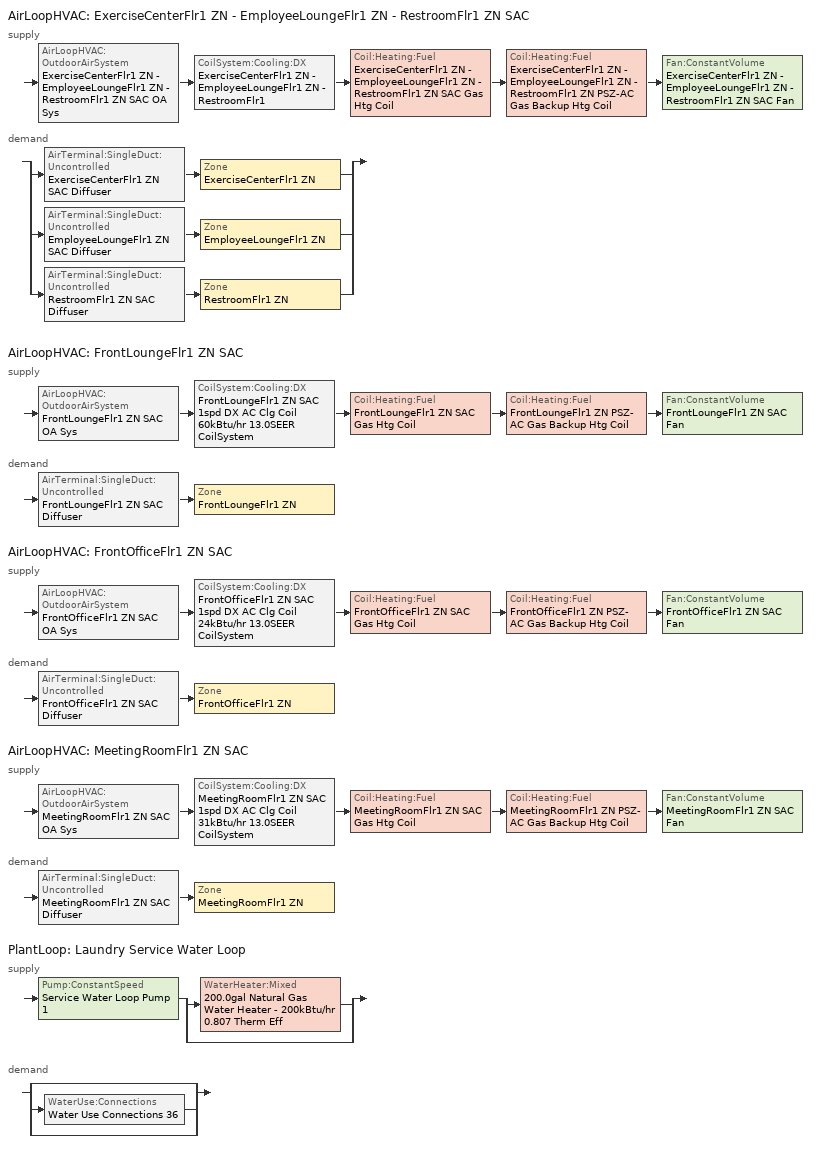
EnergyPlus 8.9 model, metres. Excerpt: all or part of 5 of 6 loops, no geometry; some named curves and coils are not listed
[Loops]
AirLoopHVAC 'ExerciseCenterFlr1 ZN - EmployeeLoungeFlr1 ZN - RestroomFlr1 ZN SAC'
 supply: AirLoopHVAC:OutdoorAirSystem 'ExerciseCenterFlr1 ZN - EmployeeLoungeFlr1 ZN - RestroomFlr1 ZN SAC OA Sys' > CoilSystem:Cooling:DX 'ExerciseCenterFlr1 ZN - EmployeeLoungeFlr1 ZN - RestroomFlr1 ZN SAC 1spd DX AC Clg Coil 53kBtu/hr 13.0SEER CoilSystem' > Coil:Heating:Fuel 'ExerciseCenterFlr1 ZN - EmployeeLoungeFlr1 ZN - RestroomFlr1 ZN SAC Gas Htg Coil' > Coil:Heating:Fuel 'ExerciseCenterFlr1 ZN - EmployeeLoungeFlr1 ZN - RestroomFlr1 ZN PSZ-AC Gas Backup Htg Coil' > Fan:ConstantVolume 'ExerciseCenterFlr1 ZN - EmployeeLoungeFlr1 ZN - RestroomFlr1 ZN SAC Fan'
 demand: split
  | AirTerminal:SingleDuct:Uncontrolled 'ExerciseCenterFlr1 ZN SAC Diffuser' > Zone 'ExerciseCenterFlr1 ZN'
  | AirTerminal:SingleDuct:Uncontrolled 'EmployeeLoungeFlr1 ZN SAC Diffuser' > Zone 'EmployeeLoungeFlr1 ZN'
  | AirTerminal:SingleDuct:Uncontrolled 'RestroomFlr1 ZN SAC Diffuser' > Zone 'RestroomFlr1 ZN'
AirLoopHVAC 'FrontLoungeFlr1 ZN SAC'
 supply: AirLoopHVAC:OutdoorAirSystem 'FrontLoungeFlr1 ZN SAC OA Sys' > CoilSystem:Cooling:DX 'FrontLoungeFlr1 ZN SAC 1spd DX AC Clg Coil 60kBtu/hr 13.0SEER CoilSystem' > Coil:Heating:Fuel 'FrontLoungeFlr1 ZN SAC Gas Htg Coil' > Coil:Heating:Fuel 'FrontLoungeFlr1 ZN PSZ-AC Gas Backup Htg Coil' > Fan:ConstantVolume 'FrontLoungeFlr1 ZN SAC Fan'
 demand: AirTerminal:SingleDuct:Uncontrolled 'FrontLoungeFlr1 ZN SAC Diffuser' > Zone 'FrontLoungeFlr1 ZN'
AirLoopHVAC 'FrontOfficeFlr1 ZN SAC'
 supply: AirLoopHVAC:OutdoorAirSystem 'FrontOfficeFlr1 ZN SAC OA Sys' > CoilSystem:Cooling:DX 'FrontOfficeFlr1 ZN SAC 1spd DX AC Clg Coil 24kBtu/hr 13.0SEER CoilSystem' > Coil:Heating:Fuel 'FrontOfficeFlr1 ZN SAC Gas Htg Coil' > Coil:Heating:Fuel 'FrontOfficeFlr1 ZN PSZ-AC Gas Backup Htg Coil' > Fan:ConstantVolume 'FrontOfficeFlr1 ZN SAC Fan'
 demand: AirTerminal:SingleDuct:Uncontrolled 'FrontOfficeFlr1 ZN SAC Diffuser' > Zone 'FrontOfficeFlr1 ZN'
AirLoopHVAC 'MeetingRoomFlr1 ZN SAC'
 supply: AirLoopHVAC:OutdoorAirSystem 'MeetingRoomFlr1 ZN SAC OA Sys' > CoilSystem:Cooling:DX 'MeetingRoomFlr1 ZN SAC 1spd DX AC Clg Coil 31kBtu/hr 13.0SEER CoilSystem' > Coil:Heating:Fuel 'MeetingRoomFlr1 ZN SAC Gas Htg Coil' > Coil:Heating:Fuel 'MeetingRoomFlr1 ZN PSZ-AC Gas Backup Htg Coil' > Fan:ConstantVolume 'MeetingRoomFlr1 ZN SAC Fan'
 demand: AirTerminal:SingleDuct:Uncontrolled 'MeetingRoomFlr1 ZN SAC Diffuser' > Zone 'MeetingRoomFlr1 ZN'
PlantLoop 'Laundry Service Water Loop'
 supply: Pump:ConstantSpeed 'Service Water Loop Pump 1' > split
  | WaterHeater:Mixed '200.0gal Natural Gas Water Heater - 200kBtu/hr 0.807 Therm Eff'
  | bypass
 demand: split
  | bypass
  | WaterUse:Connections 'Water Use Connections 36'
  | bypass
[ZoneControl:Thermostat] Control Object Type 1=ThermostatSetpoint:DualSetpoint
Name | Zone or ZoneList | Control Type Schedule | Control Name 1
EmployeeLoungeFlr1 ZN Thermostat | EmployeeLoungeFlr1 ZN | EmployeeLoungeFlr1 ZN Thermostat Schedule | SmallHotel StaffLounge Thermostat 1
ExerciseCenterFlr1 ZN Thermostat | ExerciseCenterFlr1 ZN | ExerciseCenterFlr1 ZN Thermostat Schedule | SmallHotel Exercise Thermostat 1
FrontLoungeFlr1 ZN Thermostat | FrontLoungeFlr1 ZN | FrontLoungeFlr1 ZN Thermostat Schedule | SmallHotel GuestLounge Thermostat 1
FrontOfficeFlr1 ZN Thermostat | FrontOfficeFlr1 ZN | FrontOfficeFlr1 ZN Thermostat Schedule | SmallHotel Office Thermostat 1
MeetingRoomFlr1 ZN Thermostat | MeetingRoomFlr1 ZN | MeetingRoomFlr1 ZN Thermostat Schedule | SmallHotel Meeting Thermostat 1
RestroomFlr1 ZN Thermostat | RestroomFlr1 ZN | RestroomFlr1 ZN Thermostat Schedule | SmallHotel PublicRestroom Thermostat 1
[ThermostatSetpoint:DualSetpoint] Heating Setpoint Temperature Schedule=HotelSmall CommonArea_HtgSP_Sch; Cooling Setpoint Temperature Schedule=HotelSmall CommonArea_ClgSP_Sch
SmallHotel StaffLounge Thermostat 1; SmallHotel Exercise Thermostat 1; SmallHotel GuestLounge Thermostat 1; SmallHotel Office Thermostat 1; SmallHotel Meeting Thermostat 1; SmallHotel PublicRestroom Thermostat 1
[ZoneHVAC:PackagedTerminalAirConditioner] Availability Schedule=Always On Discrete; Cooling Outdoor Air Flow Rate {m3/s}=Autosize; Heating Outdoor Air Flow Rate {m3/s}=Autosize; No Load Outdoor Air Flow Rate {m3/s}=Autosize; Fan Placement=DrawThrough; Supply Air Fan Operating Mode Schedule=Always On Discrete
Name | Cooling Supply Air Flow Rate {m3/s} | Heating Supply Air Flow Rate {m3/s} | No Load Supply Air Flow Rate {m3/s} | Supply Air Fan | Heating Coil | Cooling Coil
CorridorFlr1 ZN PTAC | 0.13 | 0.13 | 0.13 | CorridorFlr1 ZN PTAC Fan | CorridorFlr1 ZN PTAC Electric Htg Coil | CorridorFlr1 ZN PTAC 1spd DX AC Clg Coil 9kBtu/hr 11.1EER
CorridorFlr2 ZN PTAC | Autosize | Autosize | Autosize | CorridorFlr2 ZN PTAC Fan | CorridorFlr2 ZN PTAC Electric Htg Coil | CorridorFlr2 ZN PTAC 1spd DX AC Clg Coil 17kBtu/hr 9.3EER
CorridorFlr3 ZN PTAC | Autosize | Autosize | Autosize | CorridorFlr3 ZN PTAC Fan | CorridorFlr3 ZN PTAC Electric Htg Coil | CorridorFlr3 ZN PTAC 1spd DX AC Clg Coil 10kBtu/hr 10.8EER
CorridorFlr4 ZN PTAC | Autosize | Autosize | Autosize | CorridorFlr4 ZN PTAC Fan | CorridorFlr4 ZN PTAC Electric Htg Coil | CorridorFlr4 ZN PTAC 1spd DX AC Clg Coil 17kBtu/hr 9.3EER
GuestRoom101 ZN PTAC | Autosize | Autosize | Autosize | GuestRoom101 ZN PTAC Fan | GuestRoom101 ZN PTAC Electric Htg Coil | GuestRoom101 ZN PTAC 1spd DX AC Clg Coil 2kBtu/hr 11.7EER
GuestRoom102 ZN PTAC | Autosize | Autosize | Autosize | GuestRoom102 ZN PTAC Fan | GuestRoom102 ZN PTAC Electric Htg Coil | GuestRoom102 ZN PTAC 1spd DX AC Clg Coil 1kBtu/hr 11.7EER
GuestRoom103 ZN PTAC | Autosize | Autosize | Autosize | GuestRoom103 ZN PTAC Fan | GuestRoom103 ZN PTAC Electric Htg Coil | GuestRoom103 ZN PTAC 1spd DX AC Clg Coil 9kBtu/hr 11.0EER
GuestRoom104 ZN PTAC | Autosize | Autosize | Autosize | GuestRoom104 ZN PTAC Fan | GuestRoom104 ZN PTAC Electric Htg Coil | GuestRoom104 ZN PTAC 1spd DX AC Clg Coil 10kBtu/hr 10.7EER
GuestRoom105 ZN PTAC | Autosize | Autosize | Autosize | GuestRoom105 ZN PTAC Fan | GuestRoom105 ZN PTAC Electric Htg Coil | GuestRoom105 ZN PTAC 1spd DX AC Clg Coil 14kBtu/hr 9.6EER
GuestRoom201 ZN PTAC | Autosize | Autosize | Autosize | GuestRoom201 ZN PTAC Fan | GuestRoom201 ZN PTAC Electric Htg Coil | GuestRoom201 ZN PTAC 1spd DX AC Clg Coil 4kBtu/hr 11.7EER
GuestRoom202_205 ZN PTAC | Autosize | Autosize | Autosize | GuestRoom202_205 ZN PTAC Fan | GuestRoom202_205 ZN PTAC Electric Htg Coil | GuestRoom202_205 ZN PTAC 1spd DX AC Clg Coil 38kBtu/hr 9.3EER
GuestRoom206_208 ZN PTAC | Autosize | Autosize | Autosize | GuestRoom206_208 ZN PTAC Fan | GuestRoom206_208 ZN PTAC Electric Htg Coil | GuestRoom206_208 ZN PTAC 1spd DX AC Clg Coil 31kBtu/hr 9.3EER
GuestRoom209_212 ZN PTAC | Autosize | Autosize | Autosize | GuestRoom209_212 ZN PTAC Fan | GuestRoom209_212 ZN PTAC Electric Htg Coil | GuestRoom209_212 ZN PTAC 1spd DX AC Clg Coil 34kBtu/hr 9.3EER
GuestRoom213 ZN PTAC | Autosize | Autosize | Autosize | GuestRoom213 ZN PTAC Fan | GuestRoom213 ZN PTAC Electric Htg Coil | GuestRoom213 ZN PTAC 1spd DX AC Clg Coil 10kBtu/hr 10.7EER
GuestRoom214 ZN PTAC | Autosize | Autosize | Autosize | GuestRoom214 ZN PTAC Fan | GuestRoom214 ZN PTAC Electric Htg Coil | GuestRoom214 ZN PTAC 1spd DX AC Clg Coil 12kBtu/hr 10.1EER
GuestRoom215_218 ZN PTAC | Autosize | Autosize | Autosize | GuestRoom215_218 ZN PTAC Fan | GuestRoom215_218 ZN PTAC Electric Htg Coil | GuestRoom215_218 ZN PTAC 1spd DX AC Clg Coil 55kBtu/hr 9.3EER
GuestRoom219 ZN PTAC | Autosize | Autosize | Autosize | GuestRoom219 ZN PTAC Fan | GuestRoom219 ZN PTAC Electric Htg Coil | GuestRoom219 ZN PTAC 1spd DX AC Clg Coil 47kBtu/hr 9.3EER
GuestRoom220_223 ZN PTAC | Autosize | Autosize | Autosize | GuestRoom220_223 ZN PTAC Fan | GuestRoom220_223 ZN PTAC Electric Htg Coil | GuestRoom220_223 ZN PTAC 1spd DX AC Clg Coil 40kBtu/hr 9.3EER
GuestRoom224 ZN PTAC | Autosize | Autosize | Autosize | GuestRoom224 ZN PTAC Fan | GuestRoom224 ZN PTAC Electric Htg Coil | GuestRoom224 ZN PTAC 1spd DX AC Clg Coil 12kBtu/hr 10.2EER
GuestRoom301 ZN PTAC | Autosize | Autosize | Autosize | GuestRoom301 ZN PTAC Fan | GuestRoom301 ZN PTAC Electric Htg Coil | GuestRoom301 ZN PTAC 1spd DX AC Clg Coil 3kBtu/hr 11.7EER
GuestRoom302_305 ZN PTAC | Autosize | Autosize | Autosize | GuestRoom302_305 ZN PTAC Fan | GuestRoom302_305 ZN PTAC Electric Htg Coil | GuestRoom302_305 ZN PTAC 1spd DX AC Clg Coil 7kBtu/hr 11.6EER
GuestRoom306_308 ZN PTAC | Autosize | Autosize | Autosize | GuestRoom306_308 ZN PTAC Fan | GuestRoom306_308 ZN PTAC Electric Htg Coil | GuestRoom306_308 ZN PTAC 1spd DX AC Clg Coil 6kBtu/hr 11.7EER
GuestRoom309_312 ZN PTAC | Autosize | Autosize | Autosize | GuestRoom309_312 ZN PTAC Fan | GuestRoom309_312 ZN PTAC Electric Htg Coil | GuestRoom309_312 ZN PTAC 1spd DX AC Clg Coil 35kBtu/hr 9.3EER
GuestRoom313 ZN PTAC | Autosize | Autosize | Autosize | GuestRoom313 ZN PTAC Fan | GuestRoom313 ZN PTAC Electric Htg Coil | GuestRoom313 ZN PTAC 1spd DX AC Clg Coil 2kBtu/hr 11.7EER
GuestRoom314 ZN PTAC | Autosize | Autosize | Autosize | GuestRoom314 ZN PTAC Fan | GuestRoom314 ZN PTAC Electric Htg Coil | GuestRoom314 ZN PTAC 1spd DX AC Clg Coil 12kBtu/hr 10.3EER
GuestRoom315_318 ZN PTAC | Autosize | Autosize | Autosize | GuestRoom315_318 ZN PTAC Fan | GuestRoom315_318 ZN PTAC Electric Htg Coil | GuestRoom315_318 ZN PTAC 1spd DX AC Clg Coil 47kBtu/hr 9.3EER
GuestRoom319 ZN PTAC | Autosize | Autosize | Autosize | GuestRoom319 ZN PTAC Fan | GuestRoom319 ZN PTAC Electric Htg Coil | GuestRoom319 ZN PTAC 1spd DX AC Clg Coil 5kBtu/hr 11.7EER
GuestRoom320_323 ZN PTAC | Autosize | Autosize | Autosize | GuestRoom320_323 ZN PTAC Fan | GuestRoom320_323 ZN PTAC Electric Htg Coil | GuestRoom320_323 ZN PTAC 1spd DX AC Clg Coil 39kBtu/hr 9.3EER
GuestRoom324 ZN PTAC | Autosize | Autosize | Autosize | GuestRoom324 ZN PTAC Fan | GuestRoom324 ZN PTAC Electric Htg Coil | GuestRoom324 ZN PTAC 1spd DX AC Clg Coil 3kBtu/hr 11.7EER
GuestRoom401 ZN PTAC | Autosize | Autosize | Autosize | GuestRoom401 ZN PTAC Fan | GuestRoom401 ZN PTAC Electric Htg Coil | GuestRoom401 ZN PTAC 1spd DX AC Clg Coil 15kBtu/hr 9.4EER
GuestRoom402_405 ZN PTAC | Autosize | Autosize | Autosize | GuestRoom402_405 ZN PTAC Fan | GuestRoom402_405 ZN PTAC Electric Htg Coil | GuestRoom402_405 ZN PTAC 1spd DX AC Clg Coil 13kBtu/hr 9.9EER
GuestRoom406_408 ZN PTAC | Autosize | Autosize | Autosize | GuestRoom406_408 ZN PTAC Fan | GuestRoom406_408 ZN PTAC Electric Htg Coil | GuestRoom406_408 ZN PTAC 1spd DX AC Clg Coil 11kBtu/hr 10.5EER
GuestRoom409_412 ZN PTAC | Autosize | Autosize | Autosize | GuestRoom409_412 ZN PTAC Fan | GuestRoom409_412 ZN PTAC Electric Htg Coil | GuestRoom409_412 ZN PTAC 1spd DX AC Clg Coil 45kBtu/hr 9.3EER
GuestRoom413 ZN PTAC | Autosize | Autosize | Autosize | GuestRoom413 ZN PTAC Fan | GuestRoom413 ZN PTAC Electric Htg Coil | GuestRoom413 ZN PTAC 1spd DX AC Clg Coil 5kBtu/hr 11.7EER
GuestRoom414 ZN PTAC | Autosize | Autosize | Autosize | GuestRoom414 ZN PTAC Fan | GuestRoom414 ZN PTAC Electric Htg Coil | GuestRoom414 ZN PTAC 1spd DX AC Clg Coil 5kBtu/hr 11.7EER
GuestRoom415_418 ZN PTAC | Autosize | Autosize | Autosize | GuestRoom415_418 ZN PTAC Fan | GuestRoom415_418 ZN PTAC Electric Htg Coil | GuestRoom415_418 ZN PTAC 1spd DX AC Clg Coil 53kBtu/hr 9.3EER
GuestRoom419 ZN PTAC | Autosize | Autosize | Autosize | GuestRoom419 ZN PTAC Fan | GuestRoom419 ZN PTAC Electric Htg Coil | GuestRoom419 ZN PTAC 1spd DX AC Clg Coil 15kBtu/hr 9.4EER
GuestRoom420_423 ZN PTAC | Autosize | Autosize | Autosize | GuestRoom420_423 ZN PTAC Fan | GuestRoom420_423 ZN PTAC Electric Htg Coil | GuestRoom420_423 ZN PTAC 1spd DX AC Clg Coil 51kBtu/hr 9.3EER
GuestRoom424 ZN PTAC | Autosize | Autosize | Autosize | GuestRoom424 ZN PTAC Fan | GuestRoom424 ZN PTAC Electric Htg Coil | GuestRoom424 ZN PTAC 1spd DX AC Clg Coil 15kBtu/hr 9.3EER
[Fan:ConstantVolume] Maximum Flow Rate {m3/s}=AutoSize; Motor In Airstream Fraction=1
Name | Availability Schedule | Fan Total Efficiency | Pressure Rise {Pa} | Motor Efficiency
CorridorFlr1 ZN PTAC Fan; CorridorFlr2 ZN PTAC Fan; CorridorFlr3 ZN PTAC Fan; CorridorFlr4 ZN PTAC Fan; GuestRoom101 ZN PTAC Fan; GuestRoom102 ZN PTAC Fan; GuestRoom103 ZN PTAC Fan; GuestRoom104 ZN PTAC Fan; GuestRoom105 ZN PTAC Fan; GuestRoom201 ZN PTAC Fan; GuestRoom202_205 ZN PTAC Fan; GuestRoom206_208 ZN PTAC Fan; GuestRoom209_212 ZN PTAC Fan; GuestRoom213 ZN PTAC Fan; GuestRoom214 ZN PTAC Fan; GuestRoom215_218 ZN PTAC Fan; GuestRoom219 ZN PTAC Fan; GuestRoom220_223 ZN PTAC Fan; GuestRoom224 ZN PTAC Fan; GuestRoom301 ZN PTAC Fan; GuestRoom302_305 ZN PTAC Fan; GuestRoom306_308 ZN PTAC Fan; GuestRoom309_312 ZN PTAC Fan; GuestRoom313 ZN PTAC Fan; GuestRoom314 ZN PTAC Fan; GuestRoom315_318 ZN PTAC Fan; GuestRoom319 ZN PTAC Fan; GuestRoom320_323 ZN PTAC Fan; GuestRoom324 ZN PTAC Fan; GuestRoom401 ZN PTAC Fan; GuestRoom402_405 ZN PTAC Fan; GuestRoom406_408 ZN PTAC Fan; GuestRoom409_412 ZN PTAC Fan; GuestRoom413 ZN PTAC Fan; GuestRoom414 ZN PTAC Fan; GuestRoom415_418 ZN PTAC Fan; GuestRoom419 ZN PTAC Fan; GuestRoom420_423 ZN PTAC Fan; GuestRoom424 ZN PTAC Fan | Always On Discrete | 0.1595 | 331.288 | 0.29
FrontStairsFlr1 ZN UnitHeater Fan; FrontStairsFlr2 ZN UnitHeater Fan; FrontStairsFlr3 ZN UnitHeater Fan; FrontStairsFlr4 ZN UnitHeater Fan; MechanicalRoomFlr1 ZN UnitHeater Fan; RearStairsFlr1 ZN UnitHeater Fan; RearStairsFlr2 ZN UnitHeater Fan; RearStairsFlr3 ZN UnitHeater Fan; RearStairsFlr4 ZN UnitHeater Fan | Always On | 0.1595 | 49.8178 | 0.29
ExerciseCenterFlr1 ZN - EmployeeLoungeFlr1 ZN - RestroomFlr1 ZN SAC Fan | SmallHotel Split-AC Operation | 0.55575 | 622.722 | 0.855
FrontLoungeFlr1 ZN SAC Fan | SmallHotel Split-AC Operation | 0.56225 | 622.722 | 0.865
FrontOfficeFlr1 ZN SAC Fan; MeetingRoomFlr1 ZN SAC Fan | Always On Discrete | 0.55575 | 622.722 | 0.855
[Coil:Heating:Electric] Efficiency=1; Nominal Capacity {W}=Autosize
Name | Availability Schedule
CorridorFlr1 ZN PTAC Electric Htg Coil; CorridorFlr2 ZN PTAC Electric Htg Coil; CorridorFlr3 ZN PTAC Electric Htg Coil; CorridorFlr4 ZN PTAC Electric Htg Coil; GuestRoom101 ZN PTAC Electric Htg Coil; GuestRoom102 ZN PTAC Electric Htg Coil; GuestRoom103 ZN PTAC Electric Htg Coil; GuestRoom104 ZN PTAC Electric Htg Coil; GuestRoom105 ZN PTAC Electric Htg Coil; GuestRoom201 ZN PTAC Electric Htg Coil; GuestRoom202_205 ZN PTAC Electric Htg Coil; GuestRoom206_208 ZN PTAC Electric Htg Coil; GuestRoom209_212 ZN PTAC Electric Htg Coil; GuestRoom213 ZN PTAC Electric Htg Coil; GuestRoom214 ZN PTAC Electric Htg Coil; GuestRoom215_218 ZN PTAC Electric Htg Coil; GuestRoom219 ZN PTAC Electric Htg Coil; GuestRoom220_223 ZN PTAC Electric Htg Coil; GuestRoom224 ZN PTAC Electric Htg Coil; GuestRoom301 ZN PTAC Electric Htg Coil; GuestRoom302_305 ZN PTAC Electric Htg Coil; GuestRoom306_308 ZN PTAC Electric Htg Coil; GuestRoom309_312 ZN PTAC Electric Htg Coil; GuestRoom313 ZN PTAC Electric Htg Coil; GuestRoom314 ZN PTAC Electric Htg Coil; GuestRoom315_318 ZN PTAC Electric Htg Coil; GuestRoom319 ZN PTAC Electric Htg Coil; GuestRoom320_323 ZN PTAC Electric Htg Coil; GuestRoom324 ZN PTAC Electric Htg Coil; GuestRoom401 ZN PTAC Electric Htg Coil; GuestRoom402_405 ZN PTAC Electric Htg Coil; GuestRoom406_408 ZN PTAC Electric Htg Coil; GuestRoom409_412 ZN PTAC Electric Htg Coil; GuestRoom413 ZN PTAC Electric Htg Coil; GuestRoom414 ZN PTAC Electric Htg Coil; GuestRoom415_418 ZN PTAC Electric Htg Coil; GuestRoom419 ZN PTAC Electric Htg Coil; GuestRoom420_423 ZN PTAC Electric Htg Coil; GuestRoom424 ZN PTAC Electric Htg Coil | Always On Discrete
FrontStairsFlr1 ZN UnitHeater Electric Htg Coil; FrontStairsFlr2 ZN UnitHeater Electric Htg Coil; FrontStairsFlr3 ZN UnitHeater Electric Htg Coil; FrontStairsFlr4 ZN UnitHeater Electric Htg Coil; MechanicalRoomFlr1 ZN UnitHeater Electric Htg Coil; RearStairsFlr1 ZN UnitHeater Electric Htg Coil; RearStairsFlr2 ZN UnitHeater Electric Htg Coil; RearStairsFlr3 ZN UnitHeater Electric Htg Coil; RearStairsFlr4 ZN UnitHeater Electric Htg Coil | Always On
[Coil:Cooling:DX:SingleSpeed] Availability Schedule=Always On Discrete; Gross Rated Sensible Heat Ratio=Autosize; Rated Evaporator Fan Power Per Volume Flow Rate {W/(m3/s)}=773.3; Condenser Type=AirCooled; Evaporative Condenser Effectiveness=0; Evaporative Condenser Air Flow Rate {m3/s}=Autosize; Evaporative Condenser Pump Rated Power Consumption {W}=Autosize; Crankcase Heater Capacity {W}=0; Maximum Outdoor Dry-Bulb Temperature for Crankcase Heater Operation {C}=0; Basin Heater Capacity {W/K}=0; Basin Heater Setpoint Temperature {C}=10
Name | Gross Rated Total Cooling Capacity {W} | Gross Rated Cooling COP {W/W} | Rated Air Flow Rate {m3/s} | Total Cooling Capacity Function of Temperature Curve | Total Cooling Capacity Function of Flow Fraction Curve | Energy Input Ratio Function of Temperature Curve | Energy Input Ratio Function of Flow Fraction Curve | Part Load Fraction Correlation Curve
CorridorFlr1 ZN PTAC 1spd DX AC Clg Coil 9kBtu/hr 11.1EER | 2638 | 3.75951 | 0.13 | PSZ-Fine Storage DX Coil Cap-FT | DX Coil Cap-FF | PSZ-AC DX Coil EIR-FT | Split DX Coil EIR-FF | HPACCOOLPLFFPLR
CorridorFlr2 ZN PTAC 1spd DX AC Clg Coil 17kBtu/hr 9.3EER | Autosize | 3.15613 | Autosize | PSZ-Fine Storage DX Coil Cap-FT 1 | DX Coil Cap-FF 1 | PSZ-AC DX Coil EIR-FT 1 | Split DX Coil EIR-FF 1 | HPACCOOLPLFFPLR 1
CorridorFlr3 ZN PTAC 1spd DX AC Clg Coil 10kBtu/hr 10.8EER | Autosize | 3.65438 | Autosize | PSZ-Fine Storage DX Coil Cap-FT 2 | DX Coil Cap-FF 2 | PSZ-AC DX Coil EIR-FT 2 | Split DX Coil EIR-FF 2 | HPACCOOLPLFFPLR 2
CorridorFlr4 ZN PTAC 1spd DX AC Clg Coil 17kBtu/hr 9.3EER | Autosize | 3.15545 | Autosize | PSZ-Fine Storage DX Coil Cap-FT 3 | DX Coil Cap-FF 3 | PSZ-AC DX Coil EIR-FT 3 | Split DX Coil EIR-FF 3 | HPACCOOLPLFFPLR 3
GuestRoom101 ZN PTAC 1spd DX AC Clg Coil 2kBtu/hr 11.7EER | Autosize | 3.95608 | Autosize | PSZ-Fine Storage DX Coil Cap-FT 7 | DX Coil Cap-FF 7 | PSZ-AC DX Coil EIR-FT 7 | Split DX Coil EIR-FF 7 | HPACCOOLPLFFPLR 7
GuestRoom102 ZN PTAC 1spd DX AC Clg Coil 1kBtu/hr 11.7EER | Autosize | 3.95586 | Autosize | PSZ-Fine Storage DX Coil Cap-FT 8 | DX Coil Cap-FF 8 | PSZ-AC DX Coil EIR-FT 8 | Split DX Coil EIR-FF 8 | HPACCOOLPLFFPLR 8
GuestRoom103 ZN PTAC 1spd DX AC Clg Coil 9kBtu/hr 11.0EER | Autosize | 3.7317 | Autosize | PSZ-Fine Storage DX Coil Cap-FT 9 | DX Coil Cap-FF 9 | PSZ-AC DX Coil EIR-FT 9 | Split DX Coil EIR-FF 9 | HPACCOOLPLFFPLR 9
GuestRoom104 ZN PTAC 1spd DX AC Clg Coil 10kBtu/hr 10.7EER | Autosize | 3.62029 | Autosize | PSZ-Fine Storage DX Coil Cap-FT 10 | DX Coil Cap-FF 10 | PSZ-AC DX Coil EIR-FT 10 | Split DX Coil EIR-FF 10 | HPACCOOLPLFFPLR 10
GuestRoom105 ZN PTAC 1spd DX AC Clg Coil 14kBtu/hr 9.6EER | Autosize | 3.26607 | Autosize | PSZ-Fine Storage DX Coil Cap-FT 11 | DX Coil Cap-FF 11 | PSZ-AC DX Coil EIR-FT 11 | Split DX Coil EIR-FF 11 | HPACCOOLPLFFPLR 11
GuestRoom201 ZN PTAC 1spd DX AC Clg Coil 4kBtu/hr 11.7EER | Autosize | 3.95806 | Autosize | PSZ-Fine Storage DX Coil Cap-FT 12 | DX Coil Cap-FF 12 | PSZ-AC DX Coil EIR-FT 12 | Split DX Coil EIR-FF 12 | HPACCOOLPLFFPLR 12
GuestRoom202_205 ZN PTAC 1spd DX AC Clg Coil 38kBtu/hr 9.3EER | Autosize | 3.17094 | Autosize | PSZ-Fine Storage DX Coil Cap-FT 13 | DX Coil Cap-FF 13 | PSZ-AC DX Coil EIR-FT 13 | Split DX Coil EIR-FF 13 | HPACCOOLPLFFPLR 13
GuestRoom206_208 ZN PTAC 1spd DX AC Clg Coil 31kBtu/hr 9.3EER | Autosize | 3.16564 | Autosize | PSZ-Fine Storage DX Coil Cap-FT 14 | DX Coil Cap-FF 14 | PSZ-AC DX Coil EIR-FT 14 | Split DX Coil EIR-FF 14 | HPACCOOLPLFFPLR 14
GuestRoom209_212 ZN PTAC 1spd DX AC Clg Coil 34kBtu/hr 9.3EER | Autosize | 3.16832 | Autosize | PSZ-Fine Storage DX Coil Cap-FT 15 | DX Coil Cap-FF 15 | PSZ-AC DX Coil EIR-FT 15 | Split DX Coil EIR-FF 15 | HPACCOOLPLFFPLR 15
GuestRoom213 ZN PTAC 1spd DX AC Clg Coil 10kBtu/hr 10.7EER | Autosize | 3.63997 | Autosize | PSZ-Fine Storage DX Coil Cap-FT 16 | DX Coil Cap-FF 16 | PSZ-AC DX Coil EIR-FT 16 | Split DX Coil EIR-FF 16 | HPACCOOLPLFFPLR 16
GuestRoom214 ZN PTAC 1spd DX AC Clg Coil 12kBtu/hr 10.1EER | Autosize | 3.43091 | Autosize | PSZ-Fine Storage DX Coil Cap-FT 17 | DX Coil Cap-FF 17 | PSZ-AC DX Coil EIR-FT 17 | Split DX Coil EIR-FF 17 | HPACCOOLPLFFPLR 17
GuestRoom215_218 ZN PTAC 1spd DX AC Clg Coil 55kBtu/hr 9.3EER | Autosize | 3.18339 | Autosize | PSZ-Fine Storage DX Coil Cap-FT 18 | DX Coil Cap-FF 18 | PSZ-AC DX Coil EIR-FT 18 | Split DX Coil EIR-FF 18 | HPACCOOLPLFFPLR 18
GuestRoom219 ZN PTAC 1spd DX AC Clg Coil 47kBtu/hr 9.3EER | Autosize | 3.17797 | Autosize | PSZ-Fine Storage DX Coil Cap-FT 19 | DX Coil Cap-FF 19 | PSZ-AC DX Coil EIR-FT 19 | Split DX Coil EIR-FF 19 | HPACCOOLPLFFPLR 19
GuestRoom220_223 ZN PTAC 1spd DX AC Clg Coil 40kBtu/hr 9.3EER | Autosize | 3.17285 | Autosize | PSZ-Fine Storage DX Coil Cap-FT 20 | DX Coil Cap-FF 20 | PSZ-AC DX Coil EIR-FT 20 | Split DX Coil EIR-FF 20 | HPACCOOLPLFFPLR 20
GuestRoom224 ZN PTAC 1spd DX AC Clg Coil 12kBtu/hr 10.2EER | Autosize | 3.44929 | Autosize | PSZ-Fine Storage DX Coil Cap-FT 21 | DX Coil Cap-FF 21 | PSZ-AC DX Coil EIR-FT 21 | Split DX Coil EIR-FF 21 | HPACCOOLPLFFPLR 21
GuestRoom301 ZN PTAC 1spd DX AC Clg Coil 3kBtu/hr 11.7EER | Autosize | 3.95748 | Autosize | PSZ-Fine Storage DX Coil Cap-FT 22 | DX Coil Cap-FF 22 | PSZ-AC DX Coil EIR-FT 22 | Split DX Coil EIR-FF 22 | HPACCOOLPLFFPLR 22
GuestRoom302_305 ZN PTAC 1spd DX AC Clg Coil 7kBtu/hr 11.6EER | Autosize | 3.92456 | Autosize | PSZ-Fine Storage DX Coil Cap-FT 23 | DX Coil Cap-FF 23 | PSZ-AC DX Coil EIR-FT 23 | Split DX Coil EIR-FF 23 | HPACCOOLPLFFPLR 23
GuestRoom306_308 ZN PTAC 1spd DX AC Clg Coil 6kBtu/hr 11.7EER | Autosize | 3.96024 | Autosize | PSZ-Fine Storage DX Coil Cap-FT 24 | DX Coil Cap-FF 24 | PSZ-AC DX Coil EIR-FT 24 | Split DX Coil EIR-FF 24 | HPACCOOLPLFFPLR 24
GuestRoom309_312 ZN PTAC 1spd DX AC Clg Coil 35kBtu/hr 9.3EER | Autosize | 3.1687 | Autosize | PSZ-Fine Storage DX Coil Cap-FT 25 | DX Coil Cap-FF 25 | PSZ-AC DX Coil EIR-FT 25 | Split DX Coil EIR-FF 25 | HPACCOOLPLFFPLR 25
GuestRoom313 ZN PTAC 1spd DX AC Clg Coil 2kBtu/hr 11.7EER | Autosize | 3.95682 | Autosize | PSZ-Fine Storage DX Coil Cap-FT 26 | DX Coil Cap-FF 26 | PSZ-AC DX Coil EIR-FT 26 | Split DX Coil EIR-FF 26 | HPACCOOLPLFFPLR 26
GuestRoom314 ZN PTAC 1spd DX AC Clg Coil 12kBtu/hr 10.3EER | Autosize | 3.48165 | Autosize | PSZ-Fine Storage DX Coil Cap-FT 27 | DX Coil Cap-FF 27 | PSZ-AC DX Coil EIR-FT 27 | Split DX Coil EIR-FF 27 | HPACCOOLPLFFPLR 27
GuestRoom315_318 ZN PTAC 1spd DX AC Clg Coil 47kBtu/hr 9.3EER | Autosize | 3.17769 | Autosize | PSZ-Fine Storage DX Coil Cap-FT 28 | DX Coil Cap-FF 28 | PSZ-AC DX Coil EIR-FT 28 | Split DX Coil EIR-FF 28 | HPACCOOLPLFFPLR 28
GuestRoom319 ZN PTAC 1spd DX AC Clg Coil 5kBtu/hr 11.7EER | Autosize | 3.95943 | Autosize | PSZ-Fine Storage DX Coil Cap-FT 29 | DX Coil Cap-FF 29 | PSZ-AC DX Coil EIR-FT 29 | Split DX Coil EIR-FF 29 | HPACCOOLPLFFPLR 29
GuestRoom320_323 ZN PTAC 1spd DX AC Clg Coil 39kBtu/hr 9.3EER | Autosize | 3.17213 | Autosize | PSZ-Fine Storage DX Coil Cap-FT 30 | DX Coil Cap-FF 30 | PSZ-AC DX Coil EIR-FT 30 | Split DX Coil EIR-FF 30 | HPACCOOLPLFFPLR 30
GuestRoom324 ZN PTAC 1spd DX AC Clg Coil 3kBtu/hr 11.7EER | Autosize | 3.95738 | Autosize | PSZ-Fine Storage DX Coil Cap-FT 31 | DX Coil Cap-FF 31 | PSZ-AC DX Coil EIR-FT 31 | Split DX Coil EIR-FF 31 | HPACCOOLPLFFPLR 31
GuestRoom401 ZN PTAC 1spd DX AC Clg Coil 15kBtu/hr 9.4EER | Autosize | 3.18927 | Autosize | PSZ-Fine Storage DX Coil Cap-FT 32 | DX Coil Cap-FF 32 | PSZ-AC DX Coil EIR-FT 32 | Split DX Coil EIR-FF 32 | HPACCOOLPLFFPLR 32
ExerciseCenterFlr1 ZN - EmployeeLoungeFlr1 ZN - RestroomFlr1 ZN SAC 1spd DX AC Clg Coil 53kBtu/hr 13.0SEER | Autosize | 3.6504 | Autosize | PSZ-Fine Storage DX Coil Cap-FT 4 | DX Coil Cap-FF 4 | PSZ-AC DX Coil EIR-FT 4 | Split DX Coil EIR-FF 4 | HPACCOOLPLFFPLR 4
FrontLoungeFlr1 ZN SAC 1spd DX AC Clg Coil 60kBtu/hr 13.0SEER | Autosize | 3.6504 | Autosize | PSZ-Fine Storage DX Coil Cap-FT 5 | DX Coil Cap-FF 5 | PSZ-AC DX Coil EIR-FT 5 | Split DX Coil EIR-FF 5 | HPACCOOLPLFFPLR 5
FrontOfficeFlr1 ZN SAC 1spd DX AC Clg Coil 24kBtu/hr 13.0SEER | Autosize | 3.6504 | Autosize | PSZ-Fine Storage DX Coil Cap-FT 6 | DX Coil Cap-FF 6 | PSZ-AC DX Coil EIR-FT 6 | Split DX Coil EIR-FF 6 | HPACCOOLPLFFPLR 6
MeetingRoomFlr1 ZN SAC 1spd DX AC Clg Coil 31kBtu/hr 13.0SEER | Autosize | 3.6504 | Autosize | PSZ-Fine Storage DX Coil Cap-FT 42 | DX Coil Cap-FF 42 | PSZ-AC DX Coil EIR-FT 42 | Split DX Coil EIR-FF 42 | HPACCOOLPLFFPLR 42
[Zone equipment]
EmployeeLoungeFlr1 ZN: EmployeeLoungeFlr1 ZN SAC Diffuser
ExerciseCenterFlr1 ZN: ExerciseCenterFlr1 ZN SAC Diffuser
FrontLoungeFlr1 ZN: FrontLoungeFlr1 ZN SAC Diffuser
FrontOfficeFlr1 ZN: FrontOfficeFlr1 ZN SAC Diffuser
MeetingRoomFlr1 ZN: MeetingRoomFlr1 ZN SAC Diffuser
RestroomFlr1 ZN: RestroomFlr1 ZN SAC Diffuser
[Sizing:Zone] Zone Cooling Design Supply Air Temperature Input Method=SupplyAirTemperature; Zone Cooling Design Supply Air Temperature {C}=14; Zone Cooling Design Supply Air Temperature Difference {deltaC}=11.11; Zone Heating Design Supply Air Temperature Input Method=SupplyAirTemperature; Zone Heating Design Supply Air Temperature {C}=50; Zone Heating Design Supply Air Temperature Difference {deltaC}=11.11; Zone Cooling Design Supply Air Humidity Ratio {kgWater/kgDryAir}=0.008; Zone Heating Design Supply Air Humidity Ratio {kgWater/kgDryAir}=0.008; Cooling Design Air Flow Method=DesignDay; Cooling Design Air Flow Rate {m3/s}=0; Cooling Minimum Air Flow per Zone Floor Area {m3/s-m2}=0.000762; Cooling Minimum Air Flow {m3/s}=0; Cooling Minimum Air Flow Fraction=0; Heating Design Air Flow Method=DesignDay; Heating Design Air Flow Rate {m3/s}=0; Heating Maximum Air Flow per Zone Floor Area {m3/s-m2}=0.002032; Heating Maximum Air Flow {m3/s}=0.141576; Heating Maximum Air Flow Fraction=0.3; Account for Dedicated Outdoor Air System=No
Name | Design Specification Outdoor Air Object | Design Specification Zone Air Distribution Object
EmployeeLoungeFlr1 ZN | SmallHotel StaffLounge Ventilation | EmployeeLoungeFlr1 ZN Design Spec Zone Air Dist
ExerciseCenterFlr1 ZN | SmallHotel Exercise Ventilation | ExerciseCenterFlr1 ZN Design Spec Zone Air Dist
FrontLoungeFlr1 ZN | SmallHotel GuestLounge Ventilation | FrontLoungeFlr1 ZN Design Spec Zone Air Dist
FrontOfficeFlr1 ZN | SmallHotel Office Ventilation | FrontOfficeFlr1 ZN Design Spec Zone Air Dist
MeetingRoomFlr1 ZN | SmallHotel Meeting Ventilation | MeetingRoomFlr1 ZN Design Spec Zone Air Dist
RestroomFlr1 ZN | SmallHotel PublicRestroom Ventilation | RestroomFlr1 ZN Design Spec Zone Air Dist
[DesignSpecification:ZoneAirDistribution] Zone Air Distribution Effectiveness in Cooling Mode=1; Zone Air Distribution Effectiveness in Heating Mode=1
EmployeeLoungeFlr1 ZN Design Spec Zone Air Dist; ExerciseCenterFlr1 ZN Design Spec Zone Air Dist; FrontLoungeFlr1 ZN Design Spec Zone Air Dist; FrontOfficeFlr1 ZN Design Spec Zone Air Dist; MeetingRoomFlr1 ZN Design Spec Zone Air Dist; RestroomFlr1 ZN Design Spec Zone Air Dist
[DesignSpecification:OutdoorAir] Outdoor Air Method=Sum; Outdoor Air Flow per Zone Floor Area {m3/s-m2}=0.0003048; Outdoor Air Flow per Zone {m3/s}=0; Outdoor Air Flow Air Changes per Hour {1/hr}=0
Name | Outdoor Air Flow per Person {m3/s-person}
SmallHotel StaffLounge Ventilation; SmallHotel GuestLounge Ventilation | 0.00353961
SmallHotel Exercise Ventilation | 0.00943895
SmallHotel Office Ventilation; SmallHotel Meeting Ventilation | 0.00235974
SmallHotel PublicRestroom Ventilation | 0
[AirTerminal:SingleDuct:Uncontrolled] Availability Schedule=Always On Discrete; Maximum Air Flow Rate {m3/s}=AutoSize
EmployeeLoungeFlr1 ZN SAC Diffuser; ExerciseCenterFlr1 ZN SAC Diffuser; FrontLoungeFlr1 ZN SAC Diffuser; FrontOfficeFlr1 ZN SAC Diffuser; MeetingRoomFlr1 ZN SAC Diffuser; RestroomFlr1 ZN SAC Diffuser
[Controller:MechanicalVentilation] Demand Controlled Ventilation=No; System Outdoor Air Method=ZoneSum
Name | Availability Schedule | Zone Name 1 | Design Specification Outdoor Air Object Name 1 | Design Specification Zone Air Distribution Object Name 1 | Zone Name 2 | Design Specification Outdoor Air Object Name 2 | Design Specification Zone Air Distribution Object Name 2 | Zone Name 3 | Design Specification Outdoor Air Object Name 3 | Design Specification Zone Air Distribution Object Name 3
Controller Mechanical Ventilation 1 | SmallHotel Split-AC Operation | EmployeeLoungeFlr1 ZN | SmallHotel StaffLounge Ventilation | EmployeeLoungeFlr1 ZN Design Spec Zone Air Dist | ExerciseCenterFlr1 ZN | SmallHotel Exercise Ventilation | ExerciseCenterFlr1 ZN Design Spec Zone Air Dist | RestroomFlr1 ZN | SmallHotel PublicRestroom Ventilation | RestroomFlr1 ZN Design Spec Zone Air Dist
Controller Mechanical Ventilation 2 | SmallHotel Split-AC Operation | FrontLoungeFlr1 ZN | SmallHotel GuestLounge Ventilation | FrontLoungeFlr1 ZN Design Spec Zone Air Dist
Controller Mechanical Ventilation 3 | Always On Discrete | FrontOfficeFlr1 ZN | SmallHotel Office Ventilation | FrontOfficeFlr1 ZN Design Spec Zone Air Dist
Controller Mechanical Ventilation 4 | Always On Discrete | MeetingRoomFlr1 ZN | SmallHotel Meeting Ventilation | MeetingRoomFlr1 ZN Design Spec Zone Air Dist
[AirLoopHVAC] Design Supply Air Flow Rate {m3/s}=AutoSize
ExerciseCenterFlr1 ZN - EmployeeLoungeFlr1 ZN - RestroomFlr1 ZN SAC; FrontLoungeFlr1 ZN SAC; FrontOfficeFlr1 ZN SAC; MeetingRoomFlr1 ZN SAC
[Sizing:System] Type of Load to Size On=Sensible; Design Outdoor Air Flow Rate {m3/s}=Autosize; Central Heating Maximum System Air Flow Ratio=1; Preheat Design Temperature {C}=7; Preheat Design Humidity Ratio {kgWater/kgDryAir}=0.008; Precool Design Temperature {C}=11; Precool Design Humidity Ratio {kgWater/kgDryAir}=0.008; Central Cooling Design Supply Air Temperature {C}=12; Central Heating Design Supply Air Temperature {C}=50; Type of Zone Sum to Use=NonCoincident; 100% Outdoor Air in Cooling=No; 100% Outdoor Air in Heating=No; Central Cooling Design Supply Air Humidity Ratio {kgWater/kgDryAir}=0.008; Central Heating Design Supply Air Humidity Ratio {kgWater/kgDryAir}=0.008; Cooling Supply Air Flow Rate Method=DesignDay; Cooling Supply Air Flow Rate {m3/s}=0; Cooling Supply Air Flow Rate Per Floor Area {m3/s-m2}=0.00996765; Cooling Fraction of Autosized Cooling Supply Air Flow Rate=1; Cooling Supply Air Flow Rate Per Unit Cooling Capacity {m3/s-W}=3.94755e-05; Heating Supply Air Flow Rate Method=DesignDay; Heating Supply Air Flow Rate {m3/s}=0; Heating Supply Air Flow Rate Per Floor Area {m3/s-m2}=0.00996765; Heating Fraction of Autosized Heating Supply Air Flow Rate=1; Heating Fraction of Autosized Cooling Supply Air Flow Rate=1; Heating Supply Air Flow Rate Per Unit Heating Capacity {m3/s-W}=3.15882e-05; System Outdoor Air Method=ZoneSum; Zone Maximum Outdoor Air Fraction=1; Cooling Design Capacity Method=CoolingDesignCapacity; Cooling Design Capacity {W}=Autosize; Cooling Design Capacity Per Floor Area {W/m2}=234.7; Fraction of Autosized Cooling Design Capacity=1; Heating Design Capacity Method=HeatingDesignCapacity; Heating Design Capacity {W}=Autosize; Heating Design Capacity Per Floor Area {W/m2}=157; Fraction of Autosized Heating Design Capacity=1; Central Cooling Capacity Control Method=OnOff
ExerciseCenterFlr1 ZN - EmployeeLoungeFlr1 ZN - RestroomFlr1 ZN SAC; FrontLoungeFlr1 ZN SAC; FrontOfficeFlr1 ZN SAC; MeetingRoomFlr1 ZN SAC
[Controller:OutdoorAir] Minimum Outdoor Air Flow Rate {m3/s}=Autosize; Maximum Outdoor Air Flow Rate {m3/s}=Autosize; Economizer Control Action Type=ModulateFlow; Lockout Type=NoLockout; Minimum Limit Type=FixedMinimum; Maximum Fraction of Outdoor Air Schedule=HotelSmall SAC_Econ_MaxOAFrac_Sch; High Humidity Control=No; Control High Indoor Humidity Based on Outdoor Humidity Ratio=Yes; Heat Recovery Bypass Control Type=BypassWhenWithinEconomizerLimits
Name | Economizer Control Type | Economizer Maximum Limit Dry-Bulb Temperature {C} | Economizer Maximum Limit Enthalpy {J/kg} | Economizer Minimum Limit Dry-Bulb Temperature {C} | Minimum Outdoor Air Schedule | Mechanical Ventilation Controller
ExerciseCenterFlr1 ZN - EmployeeLoungeFlr1 ZN - RestroomFlr1 ZN SAC OA Sys Controller | NoEconomizer | 28 | 64000 | -100 | SmallHotel Split-AC Operation | Controller Mechanical Ventilation 1
FrontLoungeFlr1 ZN SAC OA Sys Controller | DifferentialDryBulb |  |  |  | SmallHotel Split-AC Operation | Controller Mechanical Ventilation 2
FrontOfficeFlr1 ZN SAC OA Sys Controller | NoEconomizer | 28 | 64000 | -100 | Always On Discrete | Controller Mechanical Ventilation 3
MeetingRoomFlr1 ZN SAC OA Sys Controller | NoEconomizer | 28 | 64000 | -100 | Always On Discrete | Controller Mechanical Ventilation 4
[SetpointManager:MixedAir] Control Variable=Temperature
Node 156 OS Default SPM; Node 155 OS Default SPM; Node 154 OS Default SPM; Node 153 OS Default SPM; Node 172 OS Default SPM; Node 171 OS Default SPM; Node 170 OS Default SPM; Node 169 OS Default SPM; Node 184 OS Default SPM; Node 183 OS Default SPM; Node 182 OS Default SPM; Node 181 OS Default SPM; Node 196 OS Default SPM; Node 195 OS Default SPM; Node 194 OS Default SPM; Node 193 OS Default SPM
[CoilSystem:Cooling:DX] Availability Schedule=Always On Discrete
Name | Cooling Coil
ExerciseCenterFlr1 ZN - EmployeeLoungeFlr1 ZN - RestroomFlr1 ZN SAC 1spd DX AC Clg Coil 53kBtu/hr 13.0SEER CoilSystem | ExerciseCenterFlr1 ZN - EmployeeLoungeFlr1 ZN - RestroomFlr1 ZN SAC 1spd DX AC Clg Coil 53kBtu/hr 13.0SEER
FrontLoungeFlr1 ZN SAC 1spd DX AC Clg Coil 60kBtu/hr 13.0SEER CoilSystem | FrontLoungeFlr1 ZN SAC 1spd DX AC Clg Coil 60kBtu/hr 13.0SEER
FrontOfficeFlr1 ZN SAC 1spd DX AC Clg Coil 24kBtu/hr 13.0SEER CoilSystem | FrontOfficeFlr1 ZN SAC 1spd DX AC Clg Coil 24kBtu/hr 13.0SEER
MeetingRoomFlr1 ZN SAC 1spd DX AC Clg Coil 31kBtu/hr 13.0SEER CoilSystem | MeetingRoomFlr1 ZN SAC 1spd DX AC Clg Coil 31kBtu/hr 13.0SEER
[Coil:Heating:Fuel] Availability Schedule=Always On Discrete; Fuel Type=NaturalGas; Burner Efficiency=0.8; Nominal Capacity {W}=AutoSize; Parasitic Electric Load {W}=0; Parasitic Fuel Load {W}=0
Name | Part Load Fraction Correlation Curve
ExerciseCenterFlr1 ZN - EmployeeLoungeFlr1 ZN - RestroomFlr1 ZN SAC Gas Htg Coil | Curve Cubic 1
ExerciseCenterFlr1 ZN - EmployeeLoungeFlr1 ZN - RestroomFlr1 ZN PSZ-AC Gas Backup Htg Coil; FrontLoungeFlr1 ZN PSZ-AC Gas Backup Htg Coil; FrontOfficeFlr1 ZN PSZ-AC Gas Backup Htg Coil; MeetingRoomFlr1 ZN PSZ-AC Gas Backup Htg Coil
FrontLoungeFlr1 ZN SAC Gas Htg Coil | Curve Cubic 2
FrontOfficeFlr1 ZN SAC Gas Htg Coil | Curve Cubic 3
MeetingRoomFlr1 ZN SAC Gas Htg Coil | Curve Cubic 4
[SetpointManager:SingleZone:Reheat] Control Variable=Temperature; Minimum Supply Air Temperature {C}=13; Maximum Supply Air Temperature {C}=45
Name | Control Zone
Setpoint Manager Single Zone Reheat 1 | ExerciseCenterFlr1 ZN
Setpoint Manager Single Zone Reheat 2 | FrontLoungeFlr1 ZN
Setpoint Manager Single Zone Reheat 3 | FrontOfficeFlr1 ZN
Setpoint Manager Single Zone Reheat 4 | MeetingRoomFlr1 ZN
[PlantLoop]
Laundry Service Water Loop: Fluid Type=Water; Plant Equipment Operation Scheme=Laundry Service Water Loop Operation Schemes; Maximum Loop Temperature {C}=60; Minimum Loop Temperature {C}=10; Maximum Loop Flow Rate {m3/s}=Autosize; Minimum Loop Flow Rate {m3/s}=0; Plant Loop Volume {m3}=Autocalculate; Load Distribution Scheme=Optimal; Plant Loop Demand Calculation Scheme=SingleSetpoint
[Sizing:Plant]
Laundry Service Water Loop: Loop Type=Heating; Design Loop Exit Temperature {C}=60; Loop Design Temperature Difference {deltaC}=5; Sizing Option=NonCoincident; Zone Timesteps in Averaging Window=1; Coincident Sizing Factor Mode=None
[Pump:ConstantSpeed]
Service Water Loop Pump 1: Design Flow Rate {m3/s}=Autosize; Design Pump Head {Pa}=0.001; Design Power Consumption {W}=Autosize; Motor Efficiency=0.855; Fraction of Motor Inefficiencies to Fluid Stream=0; Pump Control Type=Intermittent; Design Power Sizing Method=PowerPerFlowPerPressure; Design Electric Power per Unit Flow Rate {W/(m3/s)}=348701.1; Design Shaft Power per Unit Flow Rate per Unit Head=1.28205
[WaterHeater:Mixed]
200.0gal Natural Gas Water Heater - 200kBtu/hr 0.807 Therm Eff: Tank Volume {m3}=0.757082; Setpoint Temperature Schedule=Service Water Loop Temp - 140F 1; Deadband Temperature Difference {deltaC}=2; Maximum Temperature Limit {C}=82.2222; Heater Control Type=Cycle; Heater Maximum Capacity {W}=58614.2; Heater Ignition Minimum Flow Rate {m3/s}=0; Heater Ignition Delay {s}=0; Heater Fuel Type=NaturalGas; Heater Thermal Efficiency=0.807223; Off Cycle Parasitic Fuel Consumption Rate {W}=19.9992; Off Cycle Parasitic Fuel Type=NaturalGas; Off Cycle Parasitic Heat Fraction to Tank=0.8; On Cycle Parasitic Fuel Consumption Rate {W}=19.9992; On Cycle Parasitic Fuel Type=NaturalGas; On Cycle Parasitic Heat Fraction to Tank=0; Ambient Temperature Indicator=Schedule; Ambient Temperature Schedule=Water Heater Ambient Temp Schedule - 70F 1; Off Cycle Loss Coefficient to Ambient Temperature {W/K}=10.886; Off Cycle Loss Fraction to Zone=1; On Cycle Loss Coefficient to Ambient Temperature {W/K}=10.886; On Cycle Loss Fraction to Zone=1; Use Side Effectiveness=1; Source Side Effectiveness=1; Use Side Design Flow Rate {m3/s}=Autosize; Source Side Design Flow Rate {m3/s}=Autosize; Indirect Water Heating Recovery Time {hr}=1.5; Source Side Flow Control Mode=IndirectHeatPrimarySetpoint
[SetpointManager:Scheduled]
Service hot water setpoint manager 1: Control Variable=Temperature; Schedule=Service Water Loop Temp - 140F 1
[WaterUse:Connections]
Water Use Connections 36: Water Use Equipment Name 1=Laundry Service Water Use 2.05gal/min
[WaterUse:Equipment]
Laundry Service Water Use 2.05gal/min: Peak Flow Rate {m3/s}=0.000129335; Flow Rate Fraction Schedule=HotelSmall LaundryRoom_SHW_Sch; Target Temperature Schedule=Mixed Water At Faucet Temp - 180F; Sensible Fraction Schedule=Fraction Sensible - 0.2; Latent Fraction Schedule=Fraction Latent - 0.05
[PlantEquipmentOperationSchemes]
Laundry Service Water Loop Operation Schemes: Control Scheme Object Type 1=PlantEquipmentOperation:HeatingLoad; Control Scheme Name 1=Laundry Service Water Loop Heating Operation Scheme; Control Scheme Schedule Name 1=Always On Discrete
[PlantEquipmentOperation:HeatingLoad]
Laundry Service Water Loop Heating Operation Scheme: Load Range Lower Limit 1 {W}=0; Load Range Upper Limit 1 {W}=1000000000; Range Equipment List Name 1=Laundry Service Water Loop Heating Equipment List
[PlantEquipmentList]
Laundry Service Water Loop Heating Equipment List: WaterHeater:Mixed, 200.0gal Natural Gas Water Heater - 200kBtu/hr 0.807 Therm Eff
[Schedule:Compact]
EmployeeLoungeFlr1 ZN Thermostat Schedule; ExerciseCenterFlr1 ZN Thermostat Schedule; FrontLoungeFlr1 ZN Thermostat Schedule; FrontOfficeFlr1 ZN Thermostat Schedule; MeetingRoomFlr1 ZN Thermostat Schedule; RestroomFlr1 ZN Thermostat Schedule: Through: 12/31, For: AllDays, Until: 24:00, 4
[Schedule:Day:Interval]
HotelSmall CommonArea_HtgSP_Sch Default; HotelSmall CommonArea_HtgSP_Sch Summer Design Day; HotelSmall CommonArea_HtgSP_Sch Winter Design Day: No, 24:00, 21.111
HotelSmall CommonArea_ClgSP_Sch Default; HotelSmall CommonArea_ClgSP_Sch Summer Design Day; HotelSmall CommonArea_ClgSP_Sch Winter Design Day: No, 24:00, 23.889
SmallHotel Split-AC Operation Default: No, 24:00, 1
HotelSmall LaundryRoom_SHW_Sch Default; HotelSmall LaundryRoom_SHW_Sch Summer Design Day; HotelSmall LaundryRoom_SHW_Sch Winter Design Day: No, 08:00, 0, 16:00, 1, 24:00, 0
HotelSmall SAC_Econ_MaxOAFrac_Sch Default; HotelSmall SAC_Econ_MaxOAFrac_Sch Summer Design Day; HotelSmall SAC_Econ_MaxOAFrac_Sch Winter Design Day: No, 24:00, 0.7
Schedule Day 198: No, 24:00, 0.2
Schedule Day 199: No, 24:00, 0.05
Schedule Day 200: No, 24:00, 82.2222
Service Water Loop Temp - 140F Default 1: No, 24:00, 60
Water Heater Ambient Temp Schedule - 70F Default 1: No, 24:00, 21.1111
[Schedule:Week:Daily]
HotelSmall CommonArea_HtgSP_Sch Week Rule - Jan1-Dec31: HotelSmall CommonArea_HtgSP_Sch Default, HotelSmall CommonArea_HtgSP_Sch Default, HotelSmall CommonArea_HtgSP_Sch Default, HotelSmall CommonArea_HtgSP_Sch Default, HotelSmall CommonArea_HtgSP_Sch Default, HotelSmall CommonArea_HtgSP_Sch Default, HotelSmall CommonArea_HtgSP_Sch Default, HotelSmall CommonArea_HtgSP_Sch Default, HotelSmall CommonArea_HtgSP_Sch Summer Design Day, HotelSmall CommonArea_HtgSP_Sch Winter Design Day, HotelSmall CommonArea_HtgSP_Sch Default, HotelSmall CommonArea_HtgSP_Sch Default
HotelSmall CommonArea_ClgSP_Sch Week Rule - Jan1-Dec31: HotelSmall CommonArea_ClgSP_Sch Default, HotelSmall CommonArea_ClgSP_Sch Default, HotelSmall CommonArea_ClgSP_Sch Default, HotelSmall CommonArea_ClgSP_Sch Default, HotelSmall CommonArea_ClgSP_Sch Default, HotelSmall CommonArea_ClgSP_Sch Default, HotelSmall CommonArea_ClgSP_Sch Default, HotelSmall CommonArea_ClgSP_Sch Default, HotelSmall CommonArea_ClgSP_Sch Summer Design Day, HotelSmall CommonArea_ClgSP_Sch Winter Design Day, HotelSmall CommonArea_ClgSP_Sch Default, HotelSmall CommonArea_ClgSP_Sch Default
SmallHotel Split-AC Operation Week Rule - Jan1-Dec31: SmallHotel Split-AC Operation Default, SmallHotel Split-AC Operation Default, SmallHotel Split-AC Operation Default, SmallHotel Split-AC Operation Default, SmallHotel Split-AC Operation Default, SmallHotel Split-AC Operation Default, SmallHotel Split-AC Operation Default, SmallHotel Split-AC Operation Default, SmallHotel Split-AC Operation Default, SmallHotel Split-AC Operation Default, SmallHotel Split-AC Operation Default, SmallHotel Split-AC Operation Default
Fraction Latent - 0.05 Week Rule - Jan1-Dec31: Schedule Day 199, Schedule Day 199, Schedule Day 199, Schedule Day 199, Schedule Day 199, Schedule Day 199, Schedule Day 199, Schedule Day 199, Schedule Day 199, Schedule Day 199, Schedule Day 199, Schedule Day 199
Fraction Sensible - 0.2 Week Rule - Jan1-Dec31: Schedule Day 198, Schedule Day 198, Schedule Day 198, Schedule Day 198, Schedule Day 198, Schedule Day 198, Schedule Day 198, Schedule Day 198, Schedule Day 198, Schedule Day 198, Schedule Day 198, Schedule Day 198
HotelSmall LaundryRoom_SHW_Sch Week Rule - Jan1-Dec31: HotelSmall LaundryRoom_SHW_Sch Default, HotelSmall LaundryRoom_SHW_Sch Default, HotelSmall LaundryRoom_SHW_Sch Default, HotelSmall LaundryRoom_SHW_Sch Default, HotelSmall LaundryRoom_SHW_Sch Default, HotelSmall LaundryRoom_SHW_Sch Default, HotelSmall LaundryRoom_SHW_Sch Default, HotelSmall LaundryRoom_SHW_Sch Default, HotelSmall LaundryRoom_SHW_Sch Summer Design Day, HotelSmall LaundryRoom_SHW_Sch Winter Design Day, HotelSmall LaundryRoom_SHW_Sch Default, HotelSmall LaundryRoom_SHW_Sch Default
HotelSmall SAC_Econ_MaxOAFrac_Sch Week Rule - Jan1-Dec31: HotelSmall SAC_Econ_MaxOAFrac_Sch Default, HotelSmall SAC_Econ_MaxOAFrac_Sch Default, HotelSmall SAC_Econ_MaxOAFrac_Sch Default, HotelSmall SAC_Econ_MaxOAFrac_Sch Default, HotelSmall SAC_Econ_MaxOAFrac_Sch Default, HotelSmall SAC_Econ_MaxOAFrac_Sch Default, HotelSmall SAC_Econ_MaxOAFrac_Sch Default, HotelSmall SAC_Econ_MaxOAFrac_Sch Default, HotelSmall SAC_Econ_MaxOAFrac_Sch Summer Design Day, HotelSmall SAC_Econ_MaxOAFrac_Sch Winter Design Day, HotelSmall SAC_Econ_MaxOAFrac_Sch Default, HotelSmall SAC_Econ_MaxOAFrac_Sch Default
Mixed Water At Faucet Temp - 180F Week Rule - Jan1-Dec31: Schedule Day 200, Schedule Day 200, Schedule Day 200, Schedule Day 200, Schedule Day 200, Schedule Day 200, Schedule Day 200, Schedule Day 200, Schedule Day 200, Schedule Day 200, Schedule Day 200, Schedule Day 200
Service Water Loop Temp - 140F 1 Week Rule - Jan1-Dec31: Service Water Loop Temp - 140F Default 1, Service Water Loop Temp - 140F Default 1, Service Water Loop Temp - 140F Default 1, Service Water Loop Temp - 140F Default 1, Service Water Loop Temp - 140F Default 1, Service Water Loop Temp - 140F Default 1, Service Water Loop Temp - 140F Default 1, Service Water Loop Temp - 140F Default 1, Service Water Loop Temp - 140F Default 1, Service Water Loop Temp - 140F Default 1, Service Water Loop Temp - 140F Default 1, Service Water Loop Temp - 140F Default 1
Water Heater Ambient Temp Schedule - 70F 1 Week Rule - Jan1-Dec31: Water Heater Ambient Temp Schedule - 70F Default 1, Water Heater Ambient Temp Schedule - 70F Default 1, Water Heater Ambient Temp Schedule - 70F Default 1, Water Heater Ambient Temp Schedule - 70F Default 1, Water Heater Ambient Temp Schedule - 70F Default 1, Water Heater Ambient Temp Schedule - 70F Default 1, Water Heater Ambient Temp Schedule - 70F Default 1, Water Heater Ambient Temp Schedule - 70F Default 1, Water Heater Ambient Temp Schedule - 70F Default 1, Water Heater Ambient Temp Schedule - 70F Default 1, Water Heater Ambient Temp Schedule - 70F Default 1, Water Heater Ambient Temp Schedule - 70F Default 1
[Schedule:Year]
HotelSmall CommonArea_HtgSP_Sch: HotelSmall CommonArea_HtgSP_Sch Week Rule - Jan1-Dec31, 1, 1, 12, 31
HotelSmall CommonArea_ClgSP_Sch: HotelSmall CommonArea_ClgSP_Sch Week Rule - Jan1-Dec31, 1, 1, 12, 31
SmallHotel Split-AC Operation: SmallHotel Split-AC Operation Week Rule - Jan1-Dec31, 1, 1, 12, 31
Fraction Latent - 0.05: Fraction Latent - 0.05 Week Rule - Jan1-Dec31, 1, 1, 12, 31
Fraction Sensible - 0.2: Fraction Sensible - 0.2 Week Rule - Jan1-Dec31, 1, 1, 12, 31
HotelSmall LaundryRoom_SHW_Sch: HotelSmall LaundryRoom_SHW_Sch Week Rule - Jan1-Dec31, 1, 1, 12, 31
HotelSmall SAC_Econ_MaxOAFrac_Sch: HotelSmall SAC_Econ_MaxOAFrac_Sch Week Rule - Jan1-Dec31, 1, 1, 12, 31
Mixed Water At Faucet Temp - 180F: Mixed Water At Faucet Temp - 180F Week Rule - Jan1-Dec31, 1, 1, 12, 31
Service Water Loop Temp - 140F 1: Service Water Loop Temp - 140F 1 Week Rule - Jan1-Dec31, 1, 1, 12, 31
Water Heater Ambient Temp Schedule - 70F 1: Water Heater Ambient Temp Schedule - 70F 1 Week Rule - Jan1-Dec31, 1, 1, 12, 31
[Schedule:Constant]
Always On Discrete: Hourly Value=1
[Curve:Biquadratic] Minimum Value of x {BasedOnField A2}=12.77778; Maximum Value of x {BasedOnField A2}=23.88889; Minimum Value of y {BasedOnField A3}=23.88889; Maximum Value of y {BasedOnField A3}=46.11111
Name | Coefficient1 Constant | Coefficient2 x | Coefficient3 x**2 | Coefficient4 y | Coefficient5 y**2 | Coefficient6 x*y
PSZ-Fine Storage DX Coil Cap-FT 4; PSZ-Fine Storage DX Coil Cap-FT 5; PSZ-Fine Storage DX Coil Cap-FT 6; PSZ-Fine Storage DX Coil Cap-FT 42 | 0.942588 | 0.00954335 | 0.00068377 | -0.0110427 | 5.249e-06 | -9.72e-06
PSZ-AC DX Coil EIR-FT 4; PSZ-AC DX Coil EIR-FT 5; PSZ-AC DX Coil EIR-FT 6; PSZ-AC DX Coil EIR-FT 42 | 0.342414 | 0.034885 | -0.0006237 | 0.00497722 | 0.000437951 | -0.000728028
[Curve:Quadratic]
Name | Coefficient1 Constant | Coefficient2 x | Coefficient3 x**2 | Minimum Value of x {BasedOnField A2} | Maximum Value of x {BasedOnField A2}
DX Coil Cap-FF 4; DX Coil Cap-FF 5; DX Coil Cap-FF 6; DX Coil Cap-FF 42 | 0.8 | 0.2 | 0 | 0.5 | 1.5
Split DX Coil EIR-FF 4; Split DX Coil EIR-FF 5; Split DX Coil EIR-FF 6; Split DX Coil EIR-FF 42 | 1.1552 | -0.1808 | 0.0256 | 0.5 | 1.5
HPACCOOLPLFFPLR 4; HPACCOOLPLFFPLR 5; HPACCOOLPLFFPLR 6; HPACCOOLPLFFPLR 42 | 0.85 | 0.15 | 0 | 0 | 1
[Curve:Cubic] Coefficient1 Constant=0.8; Coefficient2 x=0.2; Coefficient3 x**2=0; Coefficient4 x**3=0; Minimum Value of x {BasedOnField A2}=0; Maximum Value of x {BasedOnField A2}=1
Curve Cubic 1; Curve Cubic 2; Curve Cubic 3; Curve Cubic 4
